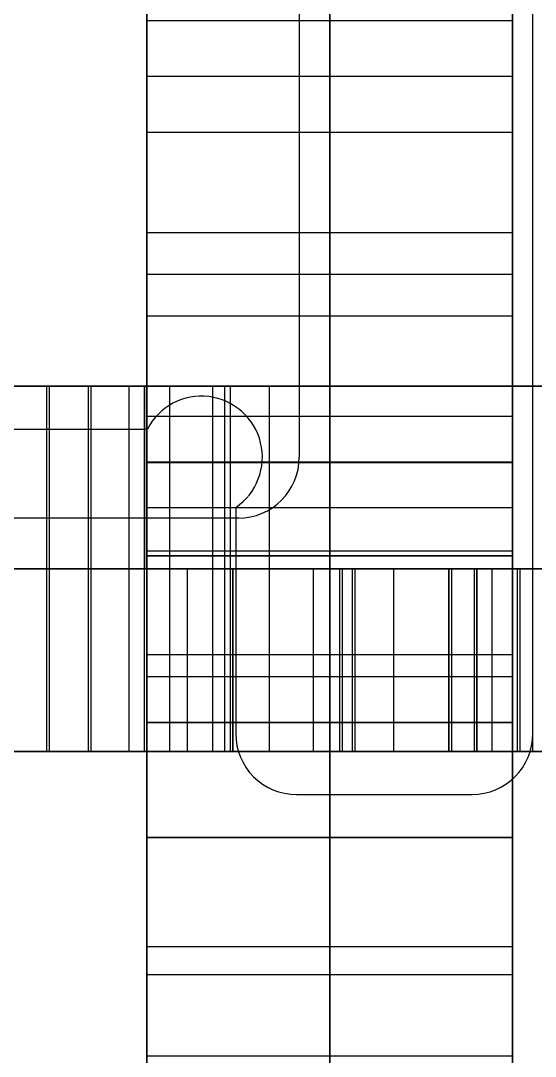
# Model space of a CAD drawing. Header units: millimetres. Extents: x -1736 to -633, y -290 to 351.
# Drawn here: x -687 to -661.6, y -15 to 36 of the extents above; entities that cross this region are included whole.
import ezdxf

# ---------------------------------------------------------------- set-up
doc = ezdxf.new("R2010")
doc.units = ezdxf.units.MM
doc.header["$MEASUREMENT"] = 0
doc.layers.add('The Wooden Frame', color=7, linetype='Continuous', true_color=0xd8b17e)

msp = doc.modelspace()

# ---------------------------------------------------------------- linework, layer by layer
at = {"layer": 'The Wooden Frame'}
for p, q in [((-680.736, 9, 258.738), (-680.736, 291, 258.738)), ((-671.736, 291, 258.738), (-671.736, 9, 258.738)), ((-662.736, 9, 285.624), (-662.736, 291, 285.624)), ((-671.736, 12, 475.138), (-671.736, 288, 475.138)), ((-662.736, 12, 475.138), (-662.736, 288, 475.138)), ((-673.236, 285.5, 276.888), (-673.236, 14.5, 276.888)), ((-673.236, 285.5, 258.888), (-673.236, 14.5, 258.888)), ((-673.236, 285.5, 267.888), (-673.236, 14.5, 267.888)), ((-680.736, 12, 475.138), (-680.736, 131.75, 475.138)), ((-680.736, 131.75, 278.288), (-680.736, 9, 278.288)), ((-680.736, 9, 285.624), (-680.736, 131.75, 285.624)), ((-671.736, 9, 278.288), (-671.736, 131.75, 278.288)), ((-680.736, 130.412, -189.89), (-680.736, 12, -189.89)), ((-662.736, 130.412, -189.89), (-662.736, 12, -189.89)), ((-661.736, 0.884, -207.89), (-661.736, 129.634, -207.89)), ((-661.736, 0.884, -189.89), (-661.736, 129.634, -189.89)), ((-661.736, 0.884, -207.89), (-661.736, 129.634, -207.89)), ((-661.736, 0.884, -189.89), (-661.736, 129.634, -189.89)), ((-662.736, 36, 110.11), (-680.736, 36, 110.11)), ((-680.736, 30.5, 110.11), (-680.736, 36, 110.11)), ((-680.736, 36, 110.11), (-680.736, 30.5, 110.11)), ((-671.736, 36, 110.11), (-671.736, 30.5, 110.11)), ((-662.736, 30.5, 110.11), (-662.736, 36, 110.11)), ((-662.736, 36, 110.11), (-662.736, 30.5, 110.11)), ((-662.736, 33.25, 110.11), (-680.736, 33.25, 110.11)), ((-662.736, 30.5, 110.11), (-680.736, 30.5, 110.11)), ((-662.736, 30.5, 110.11), (-680.736, 30.5, 110.11)), ((-662.736, 25.55, 108.06), (-680.736, 25.55, 108.06)), ((-662.736, 23.5, 103.11), (-680.736, 23.5, 103.11)), ((-662.736, 23.5, 103.11), (-680.736, 23.5, 103.11)), ((-662.736, 21.45, 98.16), (-680.736, 21.45, 98.16)), ((-1342.236, 18, 258.888), (-680.736, 18, 258.888)), ((-680.736, 18, 278.138), (-1342.236, 18, 278.138)), ((-1342.236, 18, 475.138), (-680.736, 18, 475.138)), ((-680.736, 18, 285.641), (-1342.236, 18, 285.641)), ((-992.435, 18, -208.39), (-661.736, 18, -208.39)), ((-648.675, 18, -474.14), (-878.027, 18, -474.14)), ((-636.736, 18, -758.39), (-712.681, 18, -758.39)), ((-693.616, 18, -207.89), (-679.616, 18, -207.89)), ((-693.616, 18, -207.89), (-679.616, 18, -207.89)), ((-680.866, 18, -48.89), (-687.513, 18, -48.89)), ((-680.866, 18, -48.89), (-687.513, 18, -48.89)), ((-685.666, 0, 108.06), (-685.666, 18, 108.06)), ((-685.666, 0, 108.06), (-685.666, 18, 108.06)), ((-685.539, 0, 108.089), (-685.539, 18, 108.089)), ((-683.616, 0, 103.11), (-683.616, 18, 103.11)), ((-683.616, 0, 103.11), (-683.616, 18, 103.11)), ((-683.488, 0, 103.141), (-683.488, 18, 103.141)), ((-681.619, 0, 207.438), (-681.619, 18, 207.438)), ((-681.618, 0, 150.685), (-681.618, 18, 150.685)), ((-681.617, 0, 423.514), (-681.617, 18, 423.514)), ((-681.615, 0, 366.761), (-681.615, 18, 366.761)), ((-680.866, 9, -189.89), (-680.866, 18, -189.89)), ((-680.866, 18, 97.548), (-680.866, 9, 97.548)), ((-680.866, 18, -189.89), (-680.866, 18, -70.515)), ((-676.616, 18, -189.89), (-680.866, 18, -189.89)), ((-680.866, 9, -9.265), (-680.866, 18, -9.265)), ((-680.866, 18, -70.515), (-680.866, 9, -70.515)), ((-680.866, 18, -9.265), (-680.866, 18, 97.548)), ((-680.866, 18, -13.5), (-680.866, 18, -66.278)), ((-680.866, 9, -13.5), (-680.866, 18, -13.5)), ((-680.866, 9, -66.278), (-680.866, 18, -66.278)), ((-680.866, 0, -207.89), (-680.866, 18, -207.89)), ((-680.866, 9, -42.427), (-680.866, 18, -42.427)), ((-680.866, 9, -189.89), (-680.866, 18, -189.89)), ((-680.866, 18, 97.548), (-680.866, 9, 97.548)), ((-680.866, 18, -189.89), (-680.866, 18, -70.515)), ((-676.616, 18, -189.89), (-680.866, 18, -189.89)), ((-680.866, 9, -9.265), (-680.866, 18, -9.265)), ((-680.866, 18, -70.515), (-680.866, 9, -70.515)), ((-680.866, 18, -9.265), (-680.866, 18, 97.548)), ((-680.866, 18, -13.5), (-680.866, 18, -66.278)), ((-680.866, 9, -13.5), (-680.866, 18, -13.5)), ((-680.866, 9, -66.278), (-680.866, 18, -66.278)), ((-680.866, 0, -207.89), (-680.866, 18, -207.89)), ((-680.866, 9, -42.427), (-680.866, 18, -42.427)), ((-680.737, 0, 152.809), (-680.737, 18, 152.809)), ((-680.737, 0, 205.312), (-680.737, 18, 205.312)), ((-680.737, 18, 152.809), (-680.737, 18, 205.312)), ((-680.737, 0, 179.061), (-680.737, 18, 179.061)), ((-680.736, 9, 258.888), (-680.736, 18, 258.888)), ((-680.736, 9, 278.138), (-680.736, 18, 278.138)), ((-680.736, 9, 475.138), (-680.736, 18, 475.138)), ((-680.736, 18, 97.58), (-680.736, 9, 97.58)), ((-680.736, 18, 475.138), (-680.736, 18, 425.637)), ((-680.736, 18, 258.888), (-680.736, 18, 209.563)), ((-680.736, 9, 148.561), (-680.736, 18, 148.561)), ((-680.736, 18, 209.563), (-680.736, 9, 209.563)), ((-680.736, 18, 148.561), (-680.736, 18, 97.58)), ((-680.736, 9, 364.64), (-680.736, 18, 364.64)), ((-680.736, 18, 368.885), (-680.736, 9, 368.885)), ((-680.736, 9, 421.39), (-680.736, 18, 421.39)), ((-680.736, 18, 425.637), (-680.736, 9, 425.637)), ((-680.736, 18, 364.64), (-680.736, 18, 278.138)), ((-680.736, 18, 421.39), (-680.736, 18, 368.885)), ((-680.736, 9, 378.138), (-680.736, 18, 378.138)), ((-679.616, 0, -207.89), (-679.616, 18, -207.89)), ((-679.616, 0, -207.89), (-679.616, 18, -207.89)), ((-677.495, 0, -207.011), (-677.495, 18, -207.011)), ((-677.495, 0, -207.011), (-677.495, 18, -207.011)), ((-676.895, 0, -190.169), (-676.895, 18, -190.169)), ((-676.895, 0, -190.169), (-676.895, 18, -190.169)), ((-676.616, 0, -204.89), (-676.616, 18, -204.89)), ((-676.616, 0, -194.53), (-676.616, 18, -194.53)), ((-676.616, 18, -204.89), (-676.616, 18, -194.53)), ((-676.616, 9, -189.89), (-676.616, 18, -189.89)), ((-676.616, 0, -199.71), (-676.616, 18, -199.71)), ((-676.616, 0, -204.89), (-676.616, 18, -204.89)), ((-676.616, 0, -194.53), (-676.616, 18, -194.53)), ((-676.616, 18, -204.89), (-676.616, 18, -194.53)), ((-676.616, 9, -189.89), (-676.616, 18, -189.89)), ((-676.616, 0, -199.71), (-676.616, 18, -199.71)), ((-674.708, 0, -758.39), (-674.708, 18, -758.39)), ((-661.736, 0, -208.39), (-661.736, 18, -208.39)), ((-662.736, 16.5, 96.11), (-680.736, 16.5, 96.11)), ((-680.736, 12, 96.11), (-680.736, 16.5, 96.11)), ((-662.736, 16.5, 96.11), (-680.736, 16.5, 96.11)), ((-680.736, 16.5, 96.11), (-680.736, 12, 96.11)), ((-671.736, 16.5, 96.11), (-671.736, 12, 96.11)), ((-662.736, 12, 96.11), (-662.736, 16.5, 96.11)), ((-662.736, 16.5, 96.11), (-662.736, 12, 96.11)), ((-692.514, 15.884, -207.89), (-680.718, 15.884, -207.89)), ((-692.514, 15.884, -189.89), (-680.718, 15.884, -189.89)), ((-692.514, 15.884, -207.89), (-680.718, 15.884, -207.89)), ((-692.514, 15.884, -189.89), (-680.718, 15.884, -189.89)), ((-680.718, 15.884, -207.89), (-680.718, 15.884, -189.89)), ((-680.718, 15.884, -207.89), (-680.718, 15.884, -189.89)), ((-673.236, 14.5, 276.888), (-673.236, 14.5, 258.888)), ((-662.736, 14.25, 96.11), (-680.736, 14.25, 96.11)), ((-662.736, 14.227, -42.89), (-680.736, 14.227, -42.89)), ((-674.114, 12.379, 276.888), (-674.114, 12.379, 258.888)), ((-662.736, 12, -189.89), (-680.736, 12, -189.89)), ((-662.736, 12, 96.11), (-680.736, 12, 96.11)), ((-662.736, 12, 475.138), (-680.736, 12, 475.138)), ((-662.736, 12, 96.11), (-680.736, 12, 96.11)), ((-676.366, 12.023, -207.89), (-676.366, 12.023, -189.89)), ((-676.366, 12.023, -207.89), (-676.366, 0.884, -207.89)), ((-676.366, 12.023, -189.89), (-676.366, 0.884, -189.89)), ((-676.366, 12.023, -207.89), (-676.366, 12.023, -189.89)), ((-676.366, 12.023, -207.89), (-676.366, 0.884, -207.89)), ((-676.366, 12.023, -189.89), (-676.366, 0.884, -189.89)), ((-676.236, 11.5, 276.888), (-1347.236, 11.5, 276.888)), ((-676.236, 11.5, 258.888), (-1347.236, 11.5, 258.888)), ((-676.236, 11.5, 267.888), (-1347.236, 11.5, 267.888)), ((-676.236, 11.5, 276.888), (-676.236, 11.5, 258.888)), ((-662.736, 9.879, 474.26), (-680.736, 9.879, 474.26)), ((-662.736, 9.879, 96.989), (-680.736, 9.879, 96.989)), ((-662.736, 9.635, -75.212), (-680.736, 9.635, -75.212)), ((-662.736, 9.632, -4.566), (-680.736, 9.632, -4.566)), ((-680.736, 9, 258.888), (-1342.236, 9, 258.888)), ((-1342.236, 9, 278.138), (-680.736, 9, 278.138)), ((-1342.236, 9, 475.138), (-680.736, 9, 475.138)), ((-992.435, 9, -208.39), (-661.736, 9, -208.39)), ((-636.736, 9, -758.39), (-712.681, 9, -758.39)), ((-693.616, 9, -207.89), (-679.616, 9, -207.89)), ((-693.616, 9, -207.89), (-679.616, 9, -207.89)), ((-680.866, 9, -189.89), (-676.616, 9, -189.89)), ((-680.866, 9, 97.548), (-680.866, 9, -9.265)), ((-680.866, 0, -13.5), (-680.866, 9, -13.5)), ((-680.866, 0, -66.278), (-680.866, 9, -66.278)), ((-680.866, 9, -70.515), (-680.866, 9, -189.89)), ((-680.866, 9, -13.5), (-680.866, 9, -66.278)), ((-680.866, 0, 97.548), (-680.866, 9, 97.548)), ((-680.866, 0, -9.265), (-680.866, 9, -9.265)), ((-680.866, 0, -39.889), (-680.866, 9, -39.889)), ((-680.866, 0, -70.515), (-680.866, 9, -70.515)), ((-680.866, 9, -189.89), (-676.616, 9, -189.89)), ((-680.866, 9, 97.548), (-680.866, 9, -9.265)), ((-680.866, 0, -13.5), (-680.866, 9, -13.5)), ((-680.866, 0, -66.278), (-680.866, 9, -66.278)), ((-680.866, 9, -70.515), (-680.866, 9, -189.89)), ((-680.866, 9, -13.5), (-680.866, 9, -66.278)), ((-680.866, 0, 97.548), (-680.866, 9, 97.548)), ((-680.866, 0, -9.265), (-680.866, 9, -9.265)), ((-680.866, 0, -39.889), (-680.866, 9, -39.889)), ((-680.866, 0, -70.515), (-680.866, 9, -70.515)), ((-680.737, 9, 152.809), (-680.737, 9, 205.312)), ((-662.736, 9, -186.89), (-680.736, 9, -186.89)), ((-662.736, 9, -77.47), (-680.736, 9, -77.47)), ((-680.736, 9, -186.89), (-680.736, 9, -77.47)), ((-662.736, 9, -2.313), (-680.736, 9, -2.313)), ((-662.736, 9, 93.11), (-680.736, 9, 93.11)), ((-680.736, 9, -2.313), (-680.736, 9, 93.11)), ((-662.736, 9, 472.138), (-680.736, 9, 472.138)), ((-680.736, 9, 432.718), (-680.736, 9, 472.138)), ((-662.736, 9, 432.718), (-680.736, 9, 432.718)), ((-662.736, 9, 99.11), (-680.736, 9, 99.11)), ((-662.736, 9, 144.867), (-680.736, 9, 144.867)), ((-680.736, 9, 99.11), (-680.736, 9, 144.867)), ((-662.736, 9, 213.353), (-680.736, 9, 213.353)), ((-662.736, 9, 360.896), (-680.736, 9, 360.896)), ((-680.736, 9, 213.353), (-680.736, 9, 258.738)), ((-662.736, 9, 429.381), (-680.736, 9, 429.381)), ((-680.736, 9, 429.381), (-680.736, 9, 432.718)), ((-671.736, 9, 258.738), (-680.736, 9, 258.738)), ((-680.736, 9, 278.288), (-671.736, 9, 278.288)), ((-680.736, 9, 278.288), (-680.736, 9, 360.896)), ((-662.736, 9, 452.428), (-680.736, 9, 452.428)), ((-662.736, 9, 141.53), (-680.736, 9, 141.53)), ((-662.736, 9, 149.11), (-680.736, 9, 149.11)), ((-662.736, 9, 209.11), (-680.736, 9, 209.11)), ((-662.736, 9, 216.689), (-680.736, 9, 216.689)), ((-662.736, 9, 357.559), (-680.736, 9, 357.559)), ((-662.736, 9, 365.138), (-680.736, 9, 365.138)), ((-662.736, 9, 425.138), (-680.736, 9, 425.138)), ((-662.736, 9, 431.05), (-680.736, 9, 431.05)), ((-680.736, 9, 278.138), (-680.736, 9, 364.64)), ((-680.736, 9, 475.138), (-664.486, 9, 475.138)), ((-680.736, 9, 97.58), (-680.736, 9, 148.561)), ((-680.736, 9, 209.563), (-680.736, 9, 258.888)), ((-680.736, 9, 425.637), (-680.736, 9, 475.138)), ((-680.736, 9, 368.885), (-680.736, 9, 421.39)), ((-680.736, 0, 475.138), (-680.736, 9, 475.138)), ((-680.736, 0, 97.58), (-680.736, 9, 97.58)), ((-680.736, 0, 148.561), (-680.736, 9, 148.561)), ((-680.736, 0, 209.563), (-680.736, 9, 209.563)), ((-661.486, 9, 282.641), (-680.736, 9, 282.641)), ((-680.734, 0, 368.886), (-680.734, 9, 368.886)), ((-680.734, 0, 421.389), (-680.734, 9, 421.389)), ((-680.734, 9, 421.389), (-680.734, 9, 368.886)), ((-680.734, 0, 395.137), (-680.734, 9, 395.137)), ((-680.733, 0, 425.64), (-680.733, 9, 425.64)), ((-680.733, 0, 364.637), (-680.733, 9, 364.637)), ((-678.742, 0, -71.396), (-678.742, 9, -71.396)), ((-678.742, 0, -71.396), (-678.742, 9, -71.396)), ((-678.741, 0, -8.383), (-678.741, 9, -8.383)), ((-678.741, 0, -8.383), (-678.741, 9, -8.383)), ((-676.618, 0, -70.515), (-676.618, 9, -70.515)), ((-665.864, 9, -70.515), (-676.618, 9, -70.515)), ((-676.618, 0, -70.515), (-676.618, 9, -70.515)), ((-665.864, 9, -70.515), (-676.618, 9, -70.515)), ((-676.616, 0, 96.11), (-676.616, 9, 96.11)), ((-664.616, 9, 96.11), (-676.616, 9, 96.11)), ((-676.616, 0, -9.265), (-676.616, 9, -9.265)), ((-676.616, 9, -9.265), (-665.866, 9, -9.265)), ((-676.616, 9, -204.89), (-676.616, 9, -194.53)), ((-676.616, 0, 96.11), (-676.616, 9, 96.11)), ((-664.616, 9, 96.11), (-676.616, 9, 96.11)), ((-676.616, 0, -9.265), (-676.616, 9, -9.265)), ((-676.616, 9, -9.265), (-665.866, 9, -9.265)), ((-676.616, 9, -204.89), (-676.616, 9, -194.53)), ((-676.501, 0, 209.562), (-676.501, 9, 209.562)), ((-665.722, 9, 209.562), (-676.501, 9, 209.562)), ((-676.499, 0, 148.562), (-676.499, 9, 148.562)), ((-676.499, 9, 148.562), (-665.725, 9, 148.562)), ((-676.499, 0, 425.638), (-676.499, 9, 425.638)), ((-665.72, 9, 425.638), (-676.499, 9, 425.638)), ((-676.497, 0, 364.638), (-676.497, 9, 364.638)), ((-676.497, 9, 364.638), (-665.722, 9, 364.638)), ((-676.488, 0, 96.143), (-676.488, 9, 96.143)), ((-664.485, 9, 96.143), (-676.488, 9, 96.143)), ((-672.534, 0, -189.89), (-672.534, 9, -189.89)), ((-672.534, 9, -189.89), (-664.614, 9, -189.89)), ((-672.534, 0, -189.89), (-672.534, 9, -189.89)), ((-672.534, 9, -189.89), (-664.614, 9, -189.89)), ((-671.736, 9, 258.738), (-671.736, 9, 278.288)), ((-671.736, 9, 432.718), (-671.736, 9, 472.138)), ((-671.736, 9, 99.11), (-671.736, 9, 144.867)), ((-671.736, 9, 213.353), (-671.736, 9, 258.738)), ((-671.736, 9, 268.513), (-671.736, 9, 360.896)), ((-662.736, 9, 258.888), (-671.736, 9, 258.888)), ((-662.736, 9, 278.138), (-671.736, 9, 278.138)), ((-671.736, 9, 429.381), (-671.736, 9, 432.718)), ((-671.241, 9, -70.515), (-671.241, 9, -189.89)), ((-671.241, 0, -9.265), (-671.241, 9, -9.265)), ((-671.241, 0, -70.515), (-671.241, 9, -70.515)), ((-671.241, 9, 96.11), (-671.241, 9, -9.265)), ((-671.241, 9, -70.515), (-671.241, 9, -189.89)), ((-671.241, 0, -9.265), (-671.241, 9, -9.265)), ((-671.241, 0, -70.515), (-671.241, 9, -70.515)), ((-671.241, 9, 96.11), (-671.241, 9, -9.265)), ((-671.112, 0, 148.562), (-671.112, 9, 148.562)), ((-671.112, 0, 209.562), (-671.112, 9, 209.562)), ((-671.109, 0, 364.638), (-671.109, 9, 364.638)), ((-671.109, 0, 425.638), (-671.109, 9, 425.638)), ((-670.616, 0, 96.11), (-670.616, 9, 96.11)), ((-670.616, 0, 96.11), (-670.616, 9, 96.11)), ((-670.487, 0, 96.143), (-670.487, 9, 96.143)), ((-668.574, 0, -189.89), (-668.574, 9, -189.89)), ((-668.574, 0, -189.89), (-668.574, 9, -189.89)), ((-665.866, 0, -9.265), (-665.866, 9, -9.265)), ((-665.866, 0, -9.265), (-665.866, 9, -9.265)), ((-665.864, 0, -70.515), (-665.864, 9, -70.515)), ((-665.864, 0, -70.515), (-665.864, 9, -70.515)), ((-665.725, 0, 148.562), (-665.725, 9, 148.562)), ((-665.722, 0, 209.562), (-665.722, 9, 209.562)), ((-665.722, 0, 364.638), (-665.722, 9, 364.638)), ((-665.72, 0, 425.638), (-665.72, 9, 425.638)), ((-664.616, 0, 96.11), (-664.616, 9, 96.11)), ((-664.616, 0, 96.11), (-664.616, 9, 96.11)), ((-664.614, 0, -189.89), (-664.614, 9, -189.89)), ((-664.614, 0, -189.89), (-664.614, 9, -189.89)), ((-664.486, 0, 475.138), (-664.486, 9, 475.138)), ((-664.485, 0, 96.143), (-664.485, 9, 96.143)), ((-663.741, 0, -8.383), (-663.741, 9, -8.383)), ((-663.741, 0, -8.383), (-663.741, 9, -8.383)), ((-663.74, 0, -71.396), (-663.74, 9, -71.396)), ((-663.74, 0, -71.396), (-663.74, 9, -71.396)), ((-662.736, 9, -186.89), (-662.736, 9, -77.47)), ((-662.736, 9, -2.313), (-662.736, 9, 93.11)), ((-662.736, 9, 432.718), (-662.736, 9, 472.138)), ((-662.736, 9, 99.11), (-662.736, 9, 144.867)), ((-662.736, 9, 213.353), (-662.736, 9, 360.896)), ((-662.736, 9, 429.381), (-662.736, 9, 432.718)), ((-662.495, 0, 95.231), (-662.495, 9, 95.231)), ((-662.495, 0, 95.231), (-662.495, 9, 95.231)), ((-662.364, 0, 474.26), (-662.364, 9, 474.26)), ((-662.736, 4.757, 149.11), (-680.736, 4.757, 149.11)), ((-680.736, 4.757, 149.11), (-680.736, -10.994, 149.11)), ((-662.736, 4.757, 209.11), (-680.736, 4.757, 209.11)), ((-680.736, -10.994, 209.11), (-680.736, 4.757, 209.11)), ((-662.736, 4.757, 365.138), (-680.736, 4.757, 365.138)), ((-680.736, 4.757, 365.138), (-680.736, -10.994, 365.138)), ((-662.736, 4.757, 425.138), (-680.736, 4.757, 425.138)), ((-680.736, -10.994, 425.138), (-680.736, 4.757, 425.138)), ((-671.736, 4.757, 149.11), (-671.736, -10.994, 149.11)), ((-671.736, -10.994, 209.11), (-671.736, 4.757, 209.11)), ((-671.736, 4.757, 365.138), (-671.736, -10.994, 365.138)), ((-671.736, -10.994, 425.138), (-671.736, 4.757, 425.138)), ((-662.736, 4.757, 149.11), (-662.736, -10.994, 149.11)), ((-662.736, -10.994, 209.11), (-662.736, 4.757, 209.11)), ((-662.736, 4.757, 365.138), (-662.736, -10.994, 365.138)), ((-662.736, -10.994, 425.138), (-662.736, 4.757, 425.138)), ((-662.736, 3.678, -69.256), (-680.736, 3.678, -69.256)), ((-662.736, 3.678, -10.521), (-680.736, 3.678, -10.521)), ((-662.736, 1.426, -9.89), (-680.736, 1.426, -9.89)), ((-680.736, -10.994, -9.89), (-680.736, 1.426, -9.89)), ((-662.736, 1.42, -69.89), (-680.736, 1.42, -69.89)), ((-680.736, 1.42, -69.89), (-680.736, -10.994, -69.89)), ((-662.736, 1.42, 149.11), (-680.736, 1.42, 149.11)), ((-662.736, 1.42, 209.11), (-680.736, 1.42, 209.11)), ((-662.736, 1.42, 365.138), (-680.736, 1.42, 365.138)), ((-662.736, 1.42, 425.138), (-680.736, 1.42, 425.138)), ((-662.736, -10.994, -9.89), (-662.736, 1.426, -9.89)), ((-662.736, 1.42, -69.89), (-662.736, -10.994, -69.89)), ((-676.366, 0.884, -207.89), (-676.366, 0.884, -189.89)), ((-676.366, 0.884, -207.89), (-676.366, 0.884, -189.89)), ((-661.736, 0.884, -207.89), (-661.736, 0.884, -189.89)), ((-661.736, 0.884, -207.89), (-661.736, 0.884, -189.89)), ((-992.435, 0, -208.39), (-661.736, 0, -208.39)), ((-648.675, 0, -474.14), (-878.027, 0, -474.14)), ((-636.736, 0, -758.39), (-712.681, 0, -758.39)), ((-693.616, 0, -207.89), (-679.616, 0, -207.89)), ((-693.616, 0, -207.89), (-679.616, 0, -207.89)), ((-680.866, 0, -48.89), (-687.513, 0, -48.89)), ((-680.866, 0, -48.89), (-687.513, 0, -48.89)), ((-680.866, 0, -13.5), (-680.866, 0, -66.278)), ((-680.866, 0, -13.5), (-680.866, 0, -66.278)), ((-662.736, 0.003, 187.374), (-680.736, 0.003, 187.374)), ((-662.736, 0.003, 168.13), (-680.736, 0.003, 168.13)), ((-662.736, 0.003, 407.291), (-680.736, 0.003, 407.291)), ((-662.736, 0.003, 388.047), (-680.736, 0.003, 388.047)), ((-662.736, 0, -45.273), (-680.736, 0, -45.273)), ((-662.736, 0, -34.508), (-680.736, 0, -34.508)), ((-680.736, 0, -45.273), (-680.736, 0, -34.508)), ((-676.618, 0, -70.515), (-665.864, 0, -70.515)), ((-676.618, 0, -70.515), (-665.864, 0, -70.515)), ((-676.616, 0, -204.89), (-676.616, 0, -194.53)), ((-665.866, 0, -9.265), (-676.616, 0, -9.265)), ((-676.616, 0, -204.89), (-676.616, 0, -194.53)), ((-665.866, 0, -9.265), (-676.616, 0, -9.265)), ((-672.534, 0, -189.89), (-664.614, 0, -189.89)), ((-672.534, 0, -189.89), (-664.614, 0, -189.89)), ((-672.294, 0, 96.11), (-672.294, 0, -9.265)), ((-672.294, 0, -70.515), (-672.294, 0, -189.89)), ((-672.294, 0, 96.11), (-672.294, 0, -9.265)), ((-672.294, 0, -70.515), (-672.294, 0, -189.89)), ((-662.736, 0, -45.273), (-662.736, 0, -34.508)), ((-661.486, 0, 285.641), (-1361.486, 0, 285.641)), ((-1358.486, 0, 475.138), (-664.486, 0, 475.138)), ((-680.737, 0, 152.809), (-680.737, 0, 205.312)), ((-662.736, 0, 183.132), (-680.736, 0, 183.132)), ((-680.736, 0, 172.372), (-680.736, 0, 183.132)), ((-662.736, 0, 172.372), (-680.736, 0, 172.372)), ((-662.736, 0, 403.049), (-680.736, 0, 403.049)), ((-680.736, 0, 392.289), (-680.736, 0, 403.049)), ((-662.736, 0, 392.289), (-680.736, 0, 392.289)), ((-662.736, 0, 177.752), (-680.736, 0, 177.752)), ((-662.736, 0, 397.669), (-680.736, 0, 397.669)), ((-680.734, 0, 368.886), (-680.734, 0, 421.389)), ((-664.616, 0, 96.11), (-676.616, 0, 96.11)), ((-664.616, 0, 96.11), (-676.616, 0, 96.11)), ((-676.501, 0, 209.562), (-665.722, 0, 209.562)), ((-665.725, 0, 148.562), (-676.499, 0, 148.562)), ((-676.499, 0, 425.638), (-665.72, 0, 425.638)), ((-665.722, 0, 364.638), (-676.497, 0, 364.638)), ((-664.485, 0, 96.143), (-676.488, 0, 96.143)), ((-671.736, 0, 172.372), (-671.736, 0, 183.132)), ((-671.736, 0, 392.289), (-671.736, 0, 403.049)), ((-662.736, 0, 172.372), (-662.736, 0, 183.132)), ((-662.736, 0, 392.289), (-662.736, 0, 403.049)), ((-673.366, -2.116, -207.89), (-673.366, -2.116, -189.89)), ((-673.366, -2.116, -207.89), (-664.736, -2.116, -207.89)), ((-673.366, -2.116, -189.89), (-664.736, -2.116, -189.89)), ((-673.366, -2.116, -207.89), (-673.366, -2.116, -189.89)), ((-673.366, -2.116, -207.89), (-664.736, -2.116, -207.89)), ((-673.366, -2.116, -189.89), (-664.736, -2.116, -189.89)), ((-664.736, -2.116, -207.89), (-664.736, -2.116, -189.89)), ((-664.736, -2.116, -207.89), (-664.736, -2.116, -189.89)), ((-662.736, -4.24, 187.377), (-680.736, -4.24, 187.377)), ((-680.736, -4.24, 187.377), (-680.736, -15.01, 187.377)), ((-662.736, -4.24, 168.127), (-680.736, -4.24, 168.127)), ((-680.736, -15.01, 168.127), (-680.736, -4.24, 168.127)), ((-662.736, -4.24, 407.294), (-680.736, -4.24, 407.294)), ((-680.736, -4.24, 407.294), (-680.736, -15.01, 407.294)), ((-662.736, -4.24, 388.044), (-680.736, -4.24, 388.044)), ((-680.736, -15.01, 388.044), (-680.736, -4.24, 388.044)), ((-662.736, -4.243, -49.515), (-680.736, -4.243, -49.515)), ((-662.736, -4.243, -30.265), (-680.736, -4.243, -30.265)), ((-680.736, -4.243, -30.265), (-680.736, -15.007, -30.265)), ((-680.736, -15.007, -49.515), (-680.736, -4.243, -49.515)), ((-671.736, -4.24, 187.377), (-671.736, -15.01, 187.377)), ((-671.736, -15.01, 168.127), (-671.736, -4.24, 168.127)), ((-671.736, -4.24, 407.294), (-671.736, -15.01, 407.294)), ((-671.736, -15.01, 388.044), (-671.736, -4.24, 388.044)), ((-662.736, -4.24, 187.377), (-662.736, -15.01, 187.377)), ((-662.736, -15.01, 168.127), (-662.736, -4.24, 168.127)), ((-662.736, -4.24, 407.294), (-662.736, -15.01, 407.294)), ((-662.736, -15.01, 388.044), (-662.736, -4.24, 388.044)), ((-662.736, -4.243, -30.265), (-662.736, -15.007, -30.265)), ((-662.736, -15.007, -49.515), (-662.736, -4.243, -49.515)), ((-662.736, -9.625, 187.377), (-680.736, -9.625, 187.377)), ((-662.736, -9.625, 168.127), (-680.736, -9.625, 168.127)), ((-662.736, -9.625, 407.294), (-680.736, -9.625, 407.294)), ((-662.736, -9.625, 388.044), (-680.736, -9.625, 388.044)), ((-662.736, -10.994, -69.89), (-680.736, -10.994, -69.89)), ((-662.736, -10.994, -9.89), (-680.736, -10.994, -9.89)), ((-662.736, -10.994, 149.11), (-680.736, -10.994, 149.11)), ((-662.736, -10.994, 209.11), (-680.736, -10.994, 209.11)), ((-662.736, -10.994, 365.138), (-680.736, -10.994, 365.138)), ((-662.736, -10.994, 425.138), (-680.736, -10.994, 425.138)), ((-662.736, -15.007, -30.265), (-680.736, -15.007, -30.265)), ((-662.736, -15.007, -49.515), (-680.736, -15.007, -49.515)), ((-662.736, -15.01, 187.377), (-680.736, -15.01, 187.377)), ((-662.736, -15.01, 168.127), (-680.736, -15.01, 168.127)), ((-662.736, -15.01, 407.294), (-680.736, -15.01, 407.294)), ((-662.736, -15.01, 388.044), (-680.736, -15.01, 388.044))]:
    msp.add_line(p, q, dxfattribs=at)
at = {"layer": 'The Wooden Frame', "extrusion": (1, -3.78956e-14, 0)}
msp.add_circle((14.227, -39.89, -680.736), 3, dxfattribs=at)
at = {"layer": 'The Wooden Frame', "extrusion": (1, 0, 0)}
msp.add_circle((14.227, -39.89, -662.736), 3, dxfattribs=at)
for centre, radius, start, end in [((30.5, 103.11, -680.736), 7, 90, 180), ((30.5, 103.11, -671.736), 7, 90, 179.9999), ((30.5, 103.11, -662.736), 7, 90, 180), ((30.5, 103.11, -662.736), 7, 90, 179.9999), ((16.5, 103.11, -680.736), 7, 270, 0), ((16.5, 103.11, -662.736), 7, 270, 0), ((12, -186.89, -680.736), 3, 180, 270), ((12, 93.11, -680.736), 3, 90, 180), ((12, 99.11, -671.736), 3, 180, 270), ((12, -186.89, -662.736), 3, 180, 270), ((12, 93.11, -662.736), 3, 90, 180), ((12, 99.11, -662.736), 3, 180, 270), ((5.936, -72.954, -680.736), 4.333, 328.6003, 121.3997), ((5.93, -6.819, -680.736), 4.333, 238.6927, 31.3239), ((5.936, -72.954, -662.736), 4.333, 328.6003, 121.3997), ((5.93, -6.819, -662.736), 4.333, 238.6927, 31.3239), ((6.879, 146.989, -680.736), 3, 315, 135), ((6.879, 211.231, -680.736), 3, 225, 45), ((6.879, 363.017, -680.736), 3, 315, 135), ((6.879, 427.26, -680.736), 3, 225, 45), ((6.879, 146.989, -671.736), 3, 315, 135), ((6.879, 211.231, -671.736), 3, 225, 45), ((6.879, 363.017, -671.736), 3, 315, 135), ((6.879, 427.26, -671.736), 3, 225, 45), ((6.879, 146.989, -662.736), 3, 315, 135), ((6.879, 211.231, -662.736), 3, 225, 45), ((6.879, 363.017, -662.736), 3, 315, 135), ((6.879, 427.26, -662.736), 3, 225, 45), ((13.333, -2.313, -662.736), 4.333, 180, 211.3239), ((1.426, -14.223, -680.736), 4.333, 58.6927, 90), ((-2.12, 170.25, -680.736), 3, 225.0357, 45.0357), ((-2.12, 185.254, -680.736), 3, 314.9643, 134.9643), ((-2.12, 405.171, -680.736), 3, 314.9643, 134.9643), ((-2.12, 390.167, -680.736), 3, 225.0357, 45.0357), ((-2.121, -47.394, -680.736), 3, 225, 45), ((-2.121, -32.387, -680.736), 3, 315, 135), ((-2.12, 170.25, -671.736), 3, 225.0357, 45.0357), ((-2.12, 185.254, -671.736), 3, 314.9643, 134.9643), ((-2.12, 405.171, -671.736), 3, 314.9643, 134.9643), ((-2.12, 390.167, -671.736), 3, 225.0357, 45.0357), ((-2.12, 170.25, -662.736), 3, 225.0357, 45.0357), ((-2.12, 185.254, -662.736), 3, 314.9643, 134.9643), ((-2.12, 405.171, -662.736), 3, 314.9643, 134.9643), ((-2.12, 390.167, -662.736), 3, 225.0357, 45.0357), ((-2.121, -47.394, -662.736), 3, 225, 45), ((-2.121, -32.387, -662.736), 3, 315, 135), ((-10.994, -39.89, -680.736), 30, 90, 270), ((-10.994, 179.11, -680.736), 30, 90, 270), ((-10.994, 179.11, -671.736), 30, 90, 270), ((-10.994, 395.138, -671.736), 30, 90, 270), ((-10.994, -39.89, -662.736), 30, 90, 270), ((-10.994, 179.11, -662.736), 30, 90, 270), ((-10.994, 395.138, -662.736), 30, 90, 270), ((-17.129, -32.387, -680.736), 3, 45, 225), ((-17.129, -47.394, -680.736), 3, 135, 315), ((-17.13, 185.254, -680.736), 3, 45.0357, 225.0357), ((-17.13, 170.25, -680.736), 3, 134.9643, 314.9643), ((-17.13, 185.254, -671.736), 3, 45.0357, 225.0357), ((-17.129, -32.387, -662.736), 3, 45, 225), ((-17.129, -47.394, -662.736), 3, 135, 315), ((-17.13, 185.254, -662.736), 3, 45.0357, 225.0357), ((-17.13, 170.25, -662.736), 3, 134.9643, 314.9643)]:
    msp.add_arc(centre, radius, start, end, dxfattribs=at)
at = {"layer": 'The Wooden Frame', "extrusion": (1, 3.92092e-14, -3.92093e-14)}
for centre, start, end in [((30.5, 103.11, -680.736), 90, 179.9999), ((16.5, 103.11, -680.736), 270, 359.9999), ((16.5, 103.11, -671.736), 270, 359.9999)]:
    msp.add_arc(centre, 7, start, end, dxfattribs=at)
at = {"layer": 'The Wooden Frame', "extrusion": (1, 7.84184e-14, -7.84186e-14)}
msp.add_arc((16.5, 103.11, -662.736), 7, 270, 359.9999, dxfattribs=at)
at = {"layer": 'The Wooden Frame', "extrusion": (1.02977e-14, 1, 3.07053e-08)}
msp.add_arc((690.616, 103.11, 18), 7, 90, 180, dxfattribs=at)
msp.add_arc((690.616, 103.11, 18), 7, 90, 180, dxfattribs=at)
at = {"layer": 'The Wooden Frame', "extrusion": (2.57376e-14, 1, 2.5747e-14)}
msp.add_arc((690.488, 103.138, 18), 7, 90, 179.9792, dxfattribs=at)
at = {"layer": 'The Wooden Frame', "extrusion": (1.16442e-13, 1, 3.07054e-08)}
msp.add_arc((676.616, 103.11, 18), 7, 307.3836, 0, dxfattribs=at)
msp.add_arc((676.616, 103.11, 18), 7, 307.3836, 0, dxfattribs=at)
at = {"layer": 'The Wooden Frame', "extrusion": (2.20209e-13, 1, 1.29424e-13)}
msp.add_arc((676.488, 103.143, 18), 7, 307.3593, 359.9792, dxfattribs=at)
at = {"layer": 'The Wooden Frame', "extrusion": (-1.56828e-13, 1, 3.07054e-08)}
msp.add_arc((678.742, -68.396, 18), 3, 315.0681, 44.9323, dxfattribs=at)
msp.add_arc((678.742, -68.396, 18), 3, 315.0681, 44.9323, dxfattribs=at)
at = {"layer": 'The Wooden Frame', "extrusion": (1.19366e-13, 1, 3.07053e-08)}
msp.add_arc((678.741, -11.383, 18), 3, 315.0996, 44.9005, dxfattribs=at)
msp.add_arc((678.741, -11.383, 18), 3, 315.0996, 44.9005, dxfattribs=at)
at = {"layer": 'The Wooden Frame', "extrusion": (2.97834e-13, 1, 1.21938e-13)}
msp.add_arc((678.619, 207.437, 18), 3, 314.9045, 45.1273, dxfattribs=at)
at = {"layer": 'The Wooden Frame', "extrusion": (4.83621e-14, 1, -2.00559e-14)}
msp.add_arc((678.618, 150.686, 18), 3, 314.9045, 45.0637, dxfattribs=at)
at = {"layer": 'The Wooden Frame', "extrusion": (-4.01225e-13, 1, 2.09113e-14)}
msp.add_arc((678.617, 423.514, 18), 3, 314.9363, 45.0637, dxfattribs=at)
at = {"layer": 'The Wooden Frame', "extrusion": (4.34065e-13, 1, -1.92491e-14)}
msp.add_arc((678.615, 366.762, 18), 3, 314.9681, 45.0319, dxfattribs=at)
at = {"layer": 'The Wooden Frame', "extrusion": (1.34078e-13, 1, 3.07052e-08)}
msp.add_arc((679.616, -204.89, 18), 3, 180, 270, dxfattribs=at)
msp.add_arc((679.616, -204.89, 18), 3, 180, 270, dxfattribs=at)
at = {"layer": 'The Wooden Frame', "extrusion": (5.5678e-14, 1, 3.07053e-08)}
msp.add_arc((674.575, -192.21, 18), 3.09, 311.3414, 48.6586, dxfattribs=at)
msp.add_arc((674.575, -192.21, 18), 3.09, 311.3414, 48.6586, dxfattribs=at)
at = {"layer": 'The Wooden Frame', "extrusion": (-6.86108e-14, 1, -8.22104e-14)}
msp.add_arc((661.736, -210.39, 18), 2, 90, 169.6952, dxfattribs=at)
at = {"layer": 'The Wooden Frame'}
for centre, start, end in [((-678.054, 14.503, -207.89), 304.2518, 152.6019), ((-678.054, 14.503, -189.89), 304.2518, 152.6019), ((-678.054, 14.503, -207.89), 304.2518, 152.6019), ((-678.054, 14.503, -189.89), 304.2518, 152.6019), ((-676.236, 14.5, 276.888), 270, 360), ((-676.236, 14.5, 258.888), 270, 360), ((-676.236, 14.5, 267.888), 270, 360), ((-673.366, 0.884, -207.89), 180, 270), ((-673.366, 0.884, -189.89), 180, 270), ((-673.366, 0.884, -207.89), 180, 270), ((-673.366, 0.884, -189.89), 180, 270), ((-664.736, 0.884, -207.89), 270, 360), ((-664.736, 0.884, -189.89), 270, 360), ((-664.736, 0.884, -207.89), 270, 360), ((-664.736, 0.884, -189.89), 270, 360)]:
    msp.add_arc(centre, 3, start, end, dxfattribs=at)
at = {"layer": 'The Wooden Frame', "extrusion": (1, 9.14881e-14, -9.14881e-14)}
for centre in [(12, 472.138, -680.736), (12, 472.138, -671.736), (12, 472.138, -662.736)]:
    msp.add_arc(centre, 3, 90, 180, dxfattribs=at)
at = {"layer": 'The Wooden Frame', "extrusion": (1, 9.14881e-14, 9.14881e-14)}
msp.add_arc((12, 99.11, -680.736), 3, 180, 270, dxfattribs=at)
at = {"layer": 'The Wooden Frame', "extrusion": (1, 6.76984e-13, -1.9029e-13)}
for centre in [(13.333, -77.47, -680.736), (13.333, -77.47, -662.736)]:
    msp.add_arc(centre, 4.333, 148.6003, 180, dxfattribs=at)
at = {"layer": 'The Wooden Frame', "extrusion": (1, 6.80373e-13, 1.90756e-13)}
msp.add_arc((13.333, -2.313, -680.736), 4.333, 180, 211.3239, dxfattribs=at)
at = {"layer": 'The Wooden Frame', "extrusion": (1.51988e-14, 1, 3.07053e-08)}
msp.add_arc((690.616, 103.11, 9), 7, 90, 180, dxfattribs=at)
msp.add_arc((690.616, 103.11, 9), 7, 90, 180, dxfattribs=at)
at = {"layer": 'The Wooden Frame', "extrusion": (5.20881e-14, 1, 5.2107e-14)}
msp.add_arc((690.488, 103.138, 9), 7, 90, 179.9792, dxfattribs=at)
at = {"layer": 'The Wooden Frame', "extrusion": (5.54196e-14, 1, 3.07054e-08)}
msp.add_arc((676.616, 103.11, 9), 7, 307.3836, 0, dxfattribs=at)
msp.add_arc((676.616, 103.11, 9), 7, 307.3836, 0, dxfattribs=at)
at = {"layer": 'The Wooden Frame', "extrusion": (9.0017e-14, 1, 4.45493e-14)}
msp.add_arc((676.488, 103.143, 9), 7, 307.3593, 359.9792, dxfattribs=at)
at = {"layer": 'The Wooden Frame', "extrusion": (8.24069e-14, 1, 3.07053e-08)}
msp.add_arc((678.742, -68.396, 9), 3, 315.0683, 44.9324, dxfattribs=at)
msp.add_arc((678.742, -68.396, 9), 3, 315.0683, 44.9324, dxfattribs=at)
at = {"layer": 'The Wooden Frame', "extrusion": (2.15797e-13, 1, 3.07053e-08)}
msp.add_arc((678.741, -11.383, 9), 3, 315.0995, 44.9, dxfattribs=at)
msp.add_arc((678.741, -11.383, 9), 3, 315.0995, 44.9, dxfattribs=at)
at = {"layer": 'The Wooden Frame', "extrusion": (0, 1, 0)}
for centre, end in [((678.619, 207.437, 9), 134.9045), ((678.618, 150.686, 9), 45.0637)]:
    msp.add_arc(centre, 3, 314.9045, end, dxfattribs=at)
at = {"layer": 'The Wooden Frame', "extrusion": (-1.0081e-15, 1, -4.18227e-16)}
msp.add_arc((678.617, 423.514, 9), 3, 314.9363, 45.0637, dxfattribs=at)
at = {"layer": 'The Wooden Frame', "extrusion": (1.00945e-15, 1, 4.18459e-16)}
msp.add_arc((678.615, 366.762, 9), 3, 314.9681, 45.0319, dxfattribs=at)
at = {"layer": 'The Wooden Frame', "extrusion": (2.92495e-13, 1, 3.07061e-08)}
msp.add_arc((676.616, 103.11, 9), 7, 270, 307.3836, dxfattribs=at)
msp.add_arc((676.616, 103.11, 9), 7, 270, 307.3836, dxfattribs=at)
at = {"layer": 'The Wooden Frame', "extrusion": (-1.28131e-14, 1, 3.07054e-08)}
msp.add_arc((678.741, -11.383, 9), 3, 44.9, 135.0995, dxfattribs=at)
msp.add_arc((678.741, -11.383, 9), 3, 44.9, 135.0995, dxfattribs=at)
at = {"layer": 'The Wooden Frame', "extrusion": (3.70944e-15, 1, 3.07053e-08)}
msp.add_arc((678.742, -68.396, 9), 3, 224.9324, 315.0683, dxfattribs=at)
msp.add_arc((678.742, -68.396, 9), 3, 224.9324, 315.0683, dxfattribs=at)
at = {"layer": 'The Wooden Frame', "extrusion": (4.48503e-14, 1, 2.8233e-13)}
msp.add_arc((676.488, 103.143, 9), 7, 270, 307.3593, dxfattribs=at)
at = {"layer": 'The Wooden Frame', "extrusion": (-1.40555e-13, 1, 3.53921e-13)}
msp.add_arc((678.618, 150.686, 9), 3, 225.0637, 314.9045, dxfattribs=at)
at = {"layer": 'The Wooden Frame', "extrusion": (4.82758e-14, 1, 1.16778e-13)}
msp.add_arc((678.619, 207.437, 9), 3, 45.1273, 134.9045, dxfattribs=at)
at = {"layer": 'The Wooden Frame', "extrusion": (2.27542e-07, 1, -2.28341e-07)}
msp.add_arc((678.615, 366.762, 9), 3, 45.0319, 45.0637, dxfattribs=at)
at = {"layer": 'The Wooden Frame', "extrusion": (-4.68971e-14, 1, 1.27639e-13)}
msp.add_arc((678.615, 366.762, 9), 3, 225.0637, 314.9681, dxfattribs=at)
at = {"layer": 'The Wooden Frame', "extrusion": (2.39333e-14, 1, -1.24737e-13)}
msp.add_arc((678.617, 423.514, 9), 3, 45.0637, 134.9045, dxfattribs=at)
at = {"layer": 'The Wooden Frame', "extrusion": (-7.70388e-07, 1, -7.7236e-07)}
msp.add_arc((678.617, 423.514, 9), 3, 314.9045, 314.9363, dxfattribs=at)
at = {"layer": 'The Wooden Frame', "extrusion": (9.4052e-14, 1, 3.07052e-08)}
msp.add_arc((679.616, -204.89, 9), 3, 180, 270, dxfattribs=at)
msp.add_arc((679.616, -204.89, 9), 3, 180, 270, dxfattribs=at)
at = {"layer": 'The Wooden Frame', "extrusion": (1.78283e-13, 1, 3.07053e-08)}
msp.add_arc((674.575, -192.21, 9), 3.09, 311.3414, 48.6586, dxfattribs=at)
msp.add_arc((674.575, -192.21, 9), 3.09, 311.3414, 48.6586, dxfattribs=at)
at = {"layer": 'The Wooden Frame', "extrusion": (-1.30249e-13, 1, 3.07051e-08)}
msp.add_arc((674.575, -192.21, 9), 3.09, 48.6586, 131.3414, dxfattribs=at)
msp.add_arc((674.575, -192.21, 9), 3.09, 48.6586, 131.3414, dxfattribs=at)
at = {"layer": 'The Wooden Frame', "extrusion": (-3.19548e-14, 1, 3.07055e-08)}
msp.add_arc((663.741, -11.383, 9), 3, 44.9005, 135.0995, dxfattribs=at)
msp.add_arc((663.741, -11.383, 9), 3, 44.9005, 135.0995, dxfattribs=at)
at = {"layer": 'The Wooden Frame', "extrusion": (-1.8232e-13, 1, 3.07044e-08)}
msp.add_arc((663.74, -68.396, 9), 3, 224.9326, 315.0676, dxfattribs=at)
msp.add_arc((663.74, -68.396, 9), 3, 224.9326, 315.0676, dxfattribs=at)
at = {"layer": 'The Wooden Frame', "extrusion": (-9.12867e-15, 1, -4.52463e-14)}
msp.add_arc((663.606, 150.686, 9), 3, 222.2636, 314.9363, dxfattribs=at)
at = {"layer": 'The Wooden Frame', "extrusion": (-2.37393e-14, 1, 7.23065e-16)}
msp.add_arc((663.605, 207.437, 9), 3, 45.0955, 137.7029, dxfattribs=at)
at = {"layer": 'The Wooden Frame', "extrusion": (2.68283e-14, 1, 4.29529e-14)}
msp.add_arc((663.603, 366.762, 9), 3, 222.3305, 314.9363, dxfattribs=at)
at = {"layer": 'The Wooden Frame', "extrusion": (7.60365e-14, 1, -8.01775e-15)}
msp.add_arc((663.602, 423.514, 9), 3, 45.0955, 137.636, dxfattribs=at)
at = {"layer": 'The Wooden Frame', "extrusion": (-2.1413e-13, 1, 3.07051e-08)}
msp.add_arc((664.616, 93.11, 9), 3, 90, 180, dxfattribs=at)
msp.add_arc((664.616, 93.11, 9), 3, 90, 180, dxfattribs=at)
at = {"layer": 'The Wooden Frame', "extrusion": (-9.60612e-14, 1, 3.0705e-08)}
msp.add_arc((664.614, -186.89, 9), 3, 182.247, 270, dxfattribs=at)
msp.add_arc((664.614, -186.89, 9), 3, 182.247, 270, dxfattribs=at)
at = {"layer": 'The Wooden Frame', "extrusion": (-1.77105e-13, 1, 3.07055e-08)}
msp.add_arc((664.614, -186.89, 9), 3, 180, 270, dxfattribs=at)
msp.add_arc((664.614, -186.89, 9), 3, 180, 270, dxfattribs=at)
at = {"layer": 'The Wooden Frame', "extrusion": (2.0013e-14, 1, 2.0013e-14)}
msp.add_arc((664.486, 472.138, 9), 3, 90, 180, dxfattribs=at)
at = {"layer": 'The Wooden Frame', "extrusion": (-7.14751e-15, 1, 7.14751e-15)}
msp.add_arc((664.485, 99.143, 9), 3, 180, 270, dxfattribs=at)
at = {"layer": 'The Wooden Frame', "extrusion": (-1.47023e-13, 1, -1.76165e-13)}
msp.add_arc((661.736, -210.39, 9), 2, 90, 169.6952, dxfattribs=at)
at = {"layer": 'The Wooden Frame', "extrusion": (1, 1.9029e-13, -6.76984e-13)}
msp.add_arc((1.42, -65.557, -680.736), 4.333, 270, 301.3997, dxfattribs=at)
at = {"layer": 'The Wooden Frame', "extrusion": (1, -1.9029e-13, 6.76984e-13)}
msp.add_arc((1.42, -65.557, -662.736), 4.333, 270, 301.3997, dxfattribs=at)
at = {"layer": 'The Wooden Frame', "extrusion": (1, -1.90859e-13, -6.81118e-13)}
msp.add_arc((1.426, -14.223, -662.736), 4.333, 58.6927, 90, dxfattribs=at)
at = {"layer": 'The Wooden Frame', "extrusion": (6.48699e-14, 1, 3.07053e-08)}
msp.add_arc((678.742, -68.396), 3, 224.9324, 44.9324, dxfattribs=at)
msp.add_arc((678.742, -68.396), 3, 224.9324, 44.9324, dxfattribs=at)
at = {"layer": 'The Wooden Frame', "extrusion": (4.19049e-14, 1, 3.07053e-08)}
msp.add_arc((678.741, -11.383), 3, 315.0995, 135.0995, dxfattribs=at)
msp.add_arc((678.741, -11.383), 3, 315.0995, 135.0995, dxfattribs=at)
at = {"layer": 'The Wooden Frame', "extrusion": (5.62522e-14, 1, 3.07052e-08)}
msp.add_arc((679.616, -204.89), 3, 180, 270, dxfattribs=at)
msp.add_arc((679.616, -204.89), 3, 180, 270, dxfattribs=at)
at = {"layer": 'The Wooden Frame', "extrusion": (2.7343e-14, 1, 3.07053e-08)}
msp.add_arc((674.575, -192.21), 3.09, 311.3414, 131.3414, dxfattribs=at)
msp.add_arc((674.575, -192.21), 3.09, 311.3414, 131.3414, dxfattribs=at)
at = {"layer": 'The Wooden Frame', "extrusion": (4.26285e-14, 1, 3.07054e-08)}
msp.add_arc((663.741, -11.383), 3, 44.9005, 224.9005, dxfattribs=at)
msp.add_arc((663.741, -11.383), 3, 44.9005, 224.9005, dxfattribs=at)
at = {"layer": 'The Wooden Frame', "extrusion": (-4.22485e-14, 1, 3.07053e-08)}
msp.add_arc((663.74, -68.396), 3, 135.0676, 315.0676, dxfattribs=at)
msp.add_arc((663.74, -68.396), 3, 135.0676, 315.0676, dxfattribs=at)
at = {"layer": 'The Wooden Frame', "extrusion": (-1.18971e-13, 1, 3.07054e-08)}
msp.add_arc((664.614, -186.89), 3, 180, 270, dxfattribs=at)
msp.add_arc((664.614, -186.89), 3, 180, 270, dxfattribs=at)
at = {"layer": 'The Wooden Frame', "extrusion": (-2.25407e-13, 1, -2.70086e-13)}
msp.add_arc((661.736, -210.39, 0), 2, 90, 169.6952, dxfattribs=at)
at = {"layer": 'The Wooden Frame', "extrusion": (2.00009e-14, 1, 3.07053e-08)}
msp.add_arc((690.616, 103.11), 7, 90, 180, dxfattribs=at)
msp.add_arc((690.616, 103.11), 7, 90, 180, dxfattribs=at)
at = {"layer": 'The Wooden Frame', "extrusion": (7.84056e-14, 1, 7.84341e-14)}
msp.add_arc((690.488, 103.138, 0), 7, 90, 179.9792, dxfattribs=at)
at = {"layer": 'The Wooden Frame', "extrusion": (1.26347e-14, 1, 3.07053e-08)}
msp.add_arc((676.616, 103.11), 7, 270, 0, dxfattribs=at)
msp.add_arc((676.616, 103.11), 7, 270, 0, dxfattribs=at)
at = {"layer": 'The Wooden Frame', "extrusion": (1.80991e-14, 1, 1.81056e-14)}
msp.add_arc((676.488, 103.143, 0), 7, 270, 359.9792, dxfattribs=at)
at = {"layer": 'The Wooden Frame', "extrusion": (6.11593e-16, 1, -6.09558e-16)}
for centre in [(678.619, 207.437, 0), (678.617, 423.514, 0)]:
    msp.add_arc(centre, 3, 314.9045, 134.9045, dxfattribs=at)
at = {"layer": 'The Wooden Frame', "extrusion": (-8.35529e-16, 1, -8.33674e-16)}
for centre in [(678.618, 150.686, 0), (678.615, 366.762, 0)]:
    msp.add_arc(centre, 3, 225.0637, 45.0637, dxfattribs=at)
at = {"layer": 'The Wooden Frame', "extrusion": (6.83217e-16, 1, -6.82094e-16)}
for centre in [(663.606, 150.686, 0), (663.603, 366.762, 0)]:
    msp.add_arc(centre, 3, 134.9694, 314.9363, dxfattribs=at)
at = {"layer": 'The Wooden Frame', "extrusion": (-8.89028e-17, 1, -8.86581e-17)}
for centre in [(663.605, 207.437, 0), (663.602, 423.514, 0)]:
    msp.add_arc(centre, 3, 45.0955, 225.0624, dxfattribs=at)
at = {"layer": 'The Wooden Frame', "extrusion": (-1.4226e-13, 1, 3.07052e-08)}
msp.add_arc((664.616, 93.11), 3, 90, 180, dxfattribs=at)
msp.add_arc((664.616, 93.11), 3, 90, 180, dxfattribs=at)
at = {"layer": 'The Wooden Frame', "extrusion": (-3.1328e-14, 1, -3.1328e-14)}
msp.add_arc((664.486, 472.138, 0), 3, 90, 180, dxfattribs=at)
at = {"layer": 'The Wooden Frame', "extrusion": (-6.23978e-14, 1, 6.23978e-14)}
msp.add_arc((664.485, 99.143, 0), 3, 180, 270, dxfattribs=at)
at = {"layer": 'The Wooden Frame', "extrusion": (1, 7.57911e-15, -2.29772e-28)}
msp.add_arc((-10.994, 395.138, -680.736), 30, 90, 270, dxfattribs=at)
at = {"layer": 'The Wooden Frame', "extrusion": (1, -5.36258e-14, -5.35591e-14)}
msp.add_arc((-17.13, 170.25, -671.736), 3, 134.9643, 314.9643, dxfattribs=at)

doc.saveas('drawing.dxf')
